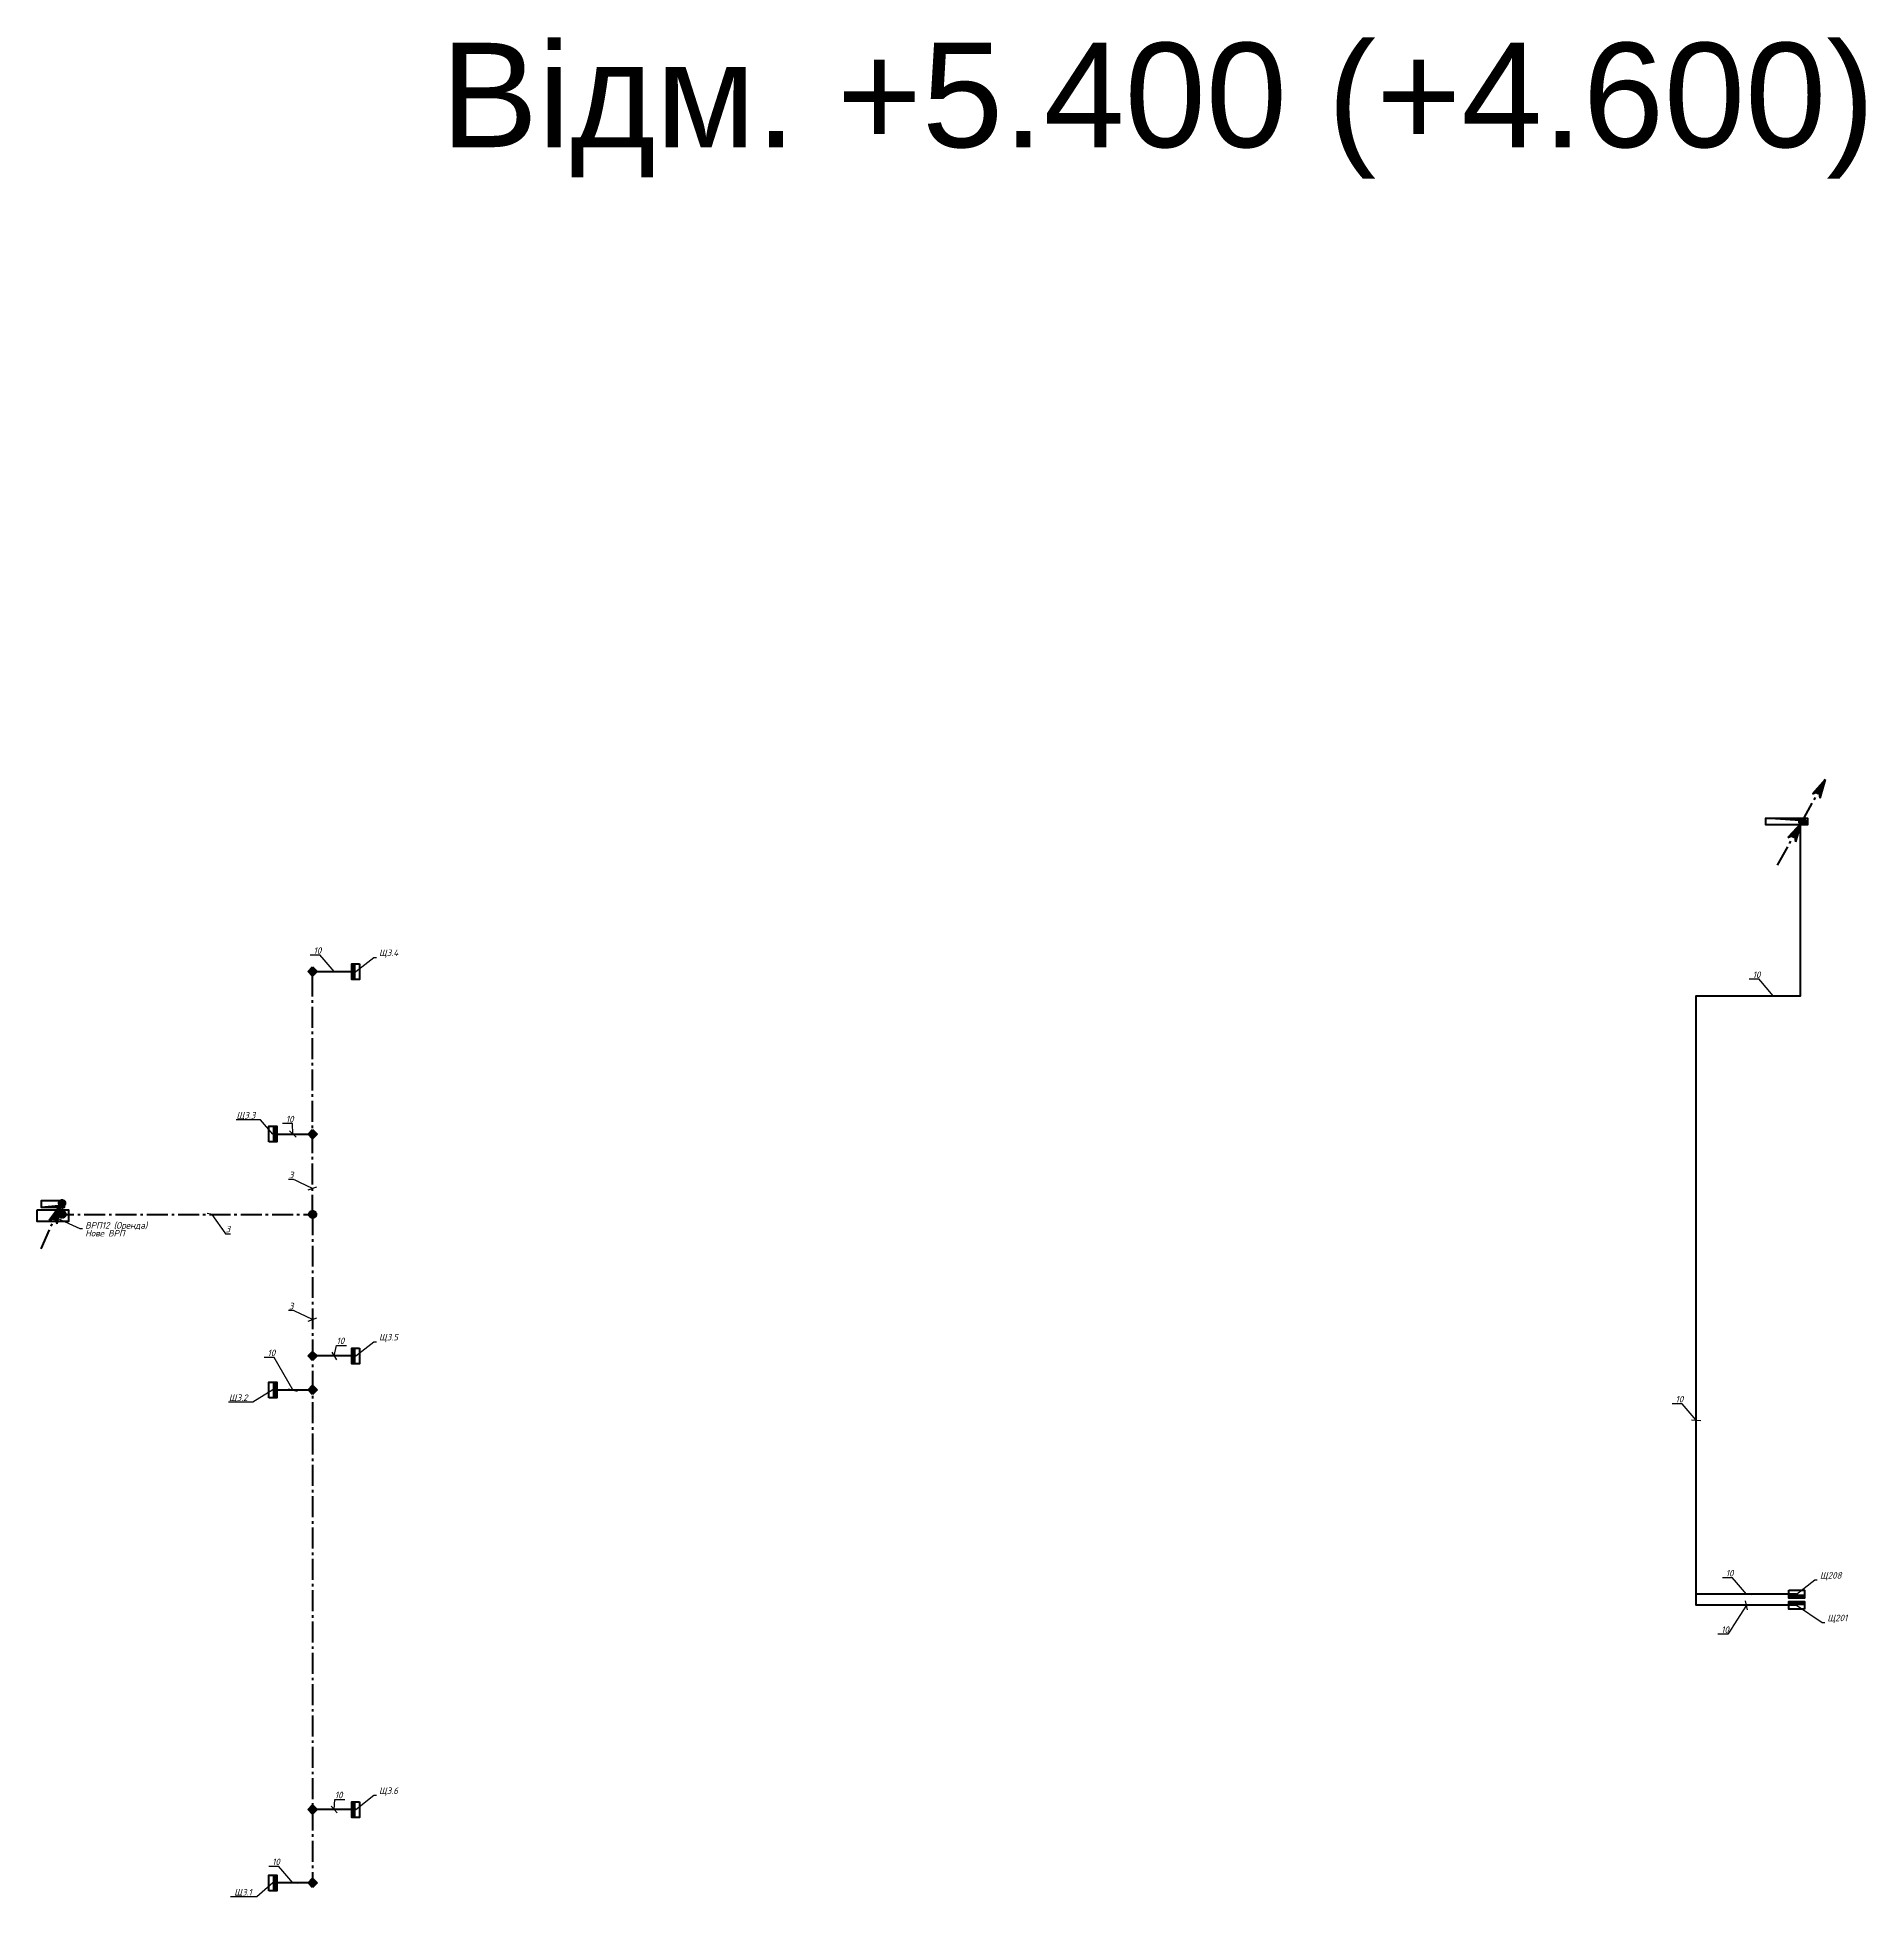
# Model space of a CAD drawing. Header units: millimetres. Extents: x 0 to 878967, y 0 to 534985.
# Drawn here: x 369703 to 439750, y 419671 to 490984 of the extents above; entities that cross this region are included whole.
import ezdxf
from ezdxf import colors
from ezdxf.entities.mleader import LeaderData, LeaderLine
from ezdxf.math import Vec2, Vec3

# ---------------------------------------------------------------- set-up
doc = ezdxf.new("R2010")
doc.units = ezdxf.units.MM
doc.linetypes.add('DASHED', pattern=[9.525, 6.35, -3.175])
doc.linetypes.add('gost6', pattern=[12, 8, -1.5, 1, -1.5])
for name, color, linetype, lineweight in [('E_Позначення', 7, 'Continuous', 15), ('E_Щити', 5, 'Continuous', 50), ('Заземл.провідник', 96, 'Continuous', 50), ('Заземлення', 7, 'gost6', 50), ('Маркування електро ліній', 7, 'Continuous', 18)]:
    doc.layers.add(name, color=color, linetype=linetype, lineweight=lineweight)
doc.layers.add('арх.', color=7, linetype='Continuous')
doc.styles.add('GENERATED_STYLE_1', font='arial.ttf')
doc.styles.add('ISO', font='isocpeui.ttf')
doc.styles.get("Standard").update_dxf_attribs({"font": 'arial.ttf'})

# ---------------------------------------------------------------- blocks, each defined once
blk = doc.blocks.new('*U5')
at = {"lineweight": 40}
h = blk.add_hatch(color=0, dxfattribs=at)
h.dxf.hatch_style = 1
h.paths.add_polyline_path([(300, 150), (-300, 150), (-300, 0), (300, 0)])
at = {"color": 0}
blk.add_lwpolyline([(-300, 300), (300, 300), (300, 0), (-300, 0)], close=True, dxfattribs=at)
blk = doc.blocks.new('*U6')
at = {"color": 0}
blk.add_lwpolyline([(-600, 450), (600, 450), (600, 0), (-600, 0)], close=True, dxfattribs=at)
blk = doc.blocks.new('_None')
blk = doc.blocks.new('*U95')
at = {"lineweight": -2}
h = blk.add_hatch(color=0, dxfattribs=at)
h.paths.add_polyline_path([(8.77, 16.13), (3.9, 10.61), (6.34, 11.65)])
h.paths.add_polyline_path([(8.77, 16.13), (6.34, 11.65), (6.79, 9.05)])
h = blk.add_hatch(color=0, dxfattribs=at)
edge = h.paths.add_edge_path()
edge.add_arc((0.07, 0), 1.28, 0, 360)
h = blk.add_hatch(color=0, dxfattribs=at)
h.paths.add_polyline_path([(-0.47, -0.71), (-5.33, -6.22), (-2.9, -5.18)])
h.paths.add_polyline_path([(-0.47, -0.71), (-2.9, -5.18), (-2.45, -7.79)])
at = {"color": 0, "lineweight": -2}
for p, q in [((0, 0), (8.77, 16.13)), ((8.77, 16.13), (3.9, 10.61)), ((8.77, 16.13), (6.79, 9.05)), ((3.9, 10.61), (6.34, 11.65)), ((6.34, 11.65), (6.79, 9.05)), ((-9.24, -16.84), (-0.47, -0.71)), ((-0.47, -0.71), (-5.33, -6.22)), ((-5.33, -6.22), (-2.9, -5.18)), ((-2.9, -5.18), (-2.45, -7.79)), ((-0.47, -0.71), (-2.45, -7.79))]:
    blk.add_line(p, q, dxfattribs=at)
blk.add_circle((0.11, 0), 1.24, dxfattribs=at)
blk = doc.blocks.new('*U96')
at = {"lineweight": -2}
h = blk.add_hatch(color=0, dxfattribs=at)
edge = h.paths.add_edge_path()
edge.add_arc((0.07, 0), 1.28, 0, 360)
h = blk.add_hatch(color=0, dxfattribs=at)
h.paths.add_polyline_path([(-0.47, -0.71), (-5.33, -6.22), (-2.9, -5.18)])
h.paths.add_polyline_path([(-0.47, -0.71), (-2.9, -5.18), (-2.45, -7.79)])
at = {"color": 0, "lineweight": -2}
for p, q in [((-9.24, -16.84), (-0.47, -0.71)), ((-0.47, -0.71), (-5.33, -6.22)), ((-0.47, -0.71), (-5.33, -6.22)), ((-5.33, -6.22), (-2.9, -5.18)), ((-5.33, -6.22), (-2.9, -5.18)), ((-2.9, -5.18), (-2.45, -7.79)), ((-2.9, -5.18), (-2.45, -7.79)), ((-0.47, -0.71), (-2.45, -7.79)), ((-0.47, -0.71), (-2.45, -7.79))]:
    blk.add_line(p, q, dxfattribs=at)
blk.add_circle((0.11, 0), 1.24, dxfattribs=at)
blk = doc.blocks.new('_Oblique')
at = {"color": 0, "linetype": 'ByBlock', "lineweight": -2}
blk.add_line((-0.5, -0.5), (0.5, 0.5), dxfattribs=at)

msp = doc.modelspace()

# ---------------------------------------------------------------- hatches: boundary and pattern name
h = msp.add_hatch(color=256)
h.dxf.hatch_style = 1
h.paths.add_polyline_path([(380402.6, 445890, 0.4142136), (380252.6, 446040), (380252.6, 445740, 0.4142136)])
h.paths.add_polyline_path([(380252.6, 445890), (380102.6, 445890, 0.4142136), (380252.6, 445740)])
h.paths.add_polyline_path([(380252.6, 446000.1), (380209.5, 446033.6, 0.331131), (380102.6, 445890), (380252.6, 445890)])
h.paths.add_polyline_path([(380252.6, 446040, 0.0730616), (380209.5, 446033.6), (380252.6, 446000.1)])
at = {"layer": 'Заземлення', "ltscale": 100}
h = msp.add_hatch(color=256, dxfattribs=at)
h.dxf.hatch_style = 1
h.paths.add_polyline_path([(380429.4, 455190), (380252.6, 455366.8), (380075.8, 455190), (380252.6, 455013.2)])
h = msp.add_hatch(color=256, dxfattribs=at)
h.dxf.hatch_style = 1
h.paths.add_polyline_path([(380429.4, 448965), (380252.6, 449141.8), (380075.8, 448965), (380252.6, 448788.2)])
h = msp.add_hatch(color=256, dxfattribs=at)
h.dxf.hatch_style = 1
h.paths.add_polyline_path([(380429.4, 440465), (380252.6, 440641.8), (380075.8, 440465), (380252.6, 440288.2)])
h = msp.add_hatch(color=256, dxfattribs=at)
h.dxf.hatch_style = 1
h.paths.add_polyline_path([(380429.4, 439165), (380252.6, 439341.8), (380075.8, 439165), (380252.6, 438988.2)])
h = msp.add_hatch(color=256, dxfattribs=at)
h.dxf.hatch_style = 1
h.paths.add_polyline_path([(380429.4, 423090), (380252.6, 423266.8), (380075.8, 423090), (380252.6, 422913.2)])
h = msp.add_hatch(color=256, dxfattribs=at)
h.dxf.hatch_style = 1
h.paths.add_polyline_path([(380429.4, 420280.6), (380252.6, 420457.3), (380075.8, 420280.6), (380252.6, 420103.8)])

# ---------------------------------------------------------------- linework, layer by layer
at = {"layer": 'E_Щити', "color": 2}
for points in [[(437520.3, 460815), (435920.3, 460815), (435920.3, 461065), (437520.3, 461065), (437520.3, 460815), (437421.5, 460968.7), (435920.3, 461065)], [(369852.6, 446164), (370752.6, 446164), (370752.6, 446414), (369852.6, 446414), (369852.6, 446164), (370659.6, 446242.3), (370752.6, 446414)]]:
    msp.add_lwpolyline(points, dxfattribs=at)
at = {"layer": 'арх.', "linetype": 'gost6', "lineweight": 30}
msp.add_circle((380252.6, 445890), 150, dxfattribs=at)
at = {"layer": 'Заземлення', "ltscale": 100}
for points in [[(380075.8, 455190), (380252.6, 455366.8), (380429.4, 455190), (380252.6, 455013.2)], [(380075.8, 448965), (380252.6, 449141.8), (380429.4, 448965), (380252.6, 448788.2)], [(380075.8, 440465), (380252.6, 440641.8), (380429.4, 440465), (380252.6, 440288.2)], [(380075.8, 439165), (380252.6, 439341.8), (380429.4, 439165), (380252.6, 438988.2)], [(380075.8, 423090), (380252.6, 423266.8), (380429.4, 423090), (380252.6, 422913.2)], [(380075.8, 420280.6), (380252.6, 420457.3), (380429.4, 420280.6), (380252.6, 420103.8)]]:
    msp.add_lwpolyline(points, close=True, dxfattribs=at)
msp.add_lwpolyline([(380252.6, 445840), (380252.6, 455190)], dxfattribs=at)

# ---------------------------------------------------------------- block references
at = {"layer": 'E_Щити'}
for p, rotation in [((381752.6, 455190), 270), ((378877.6, 448965), 89.99999999999999), ((381752.6, 440465), 270), ((378877.6, 439165), 89.99999999999999), ((437102.6, 431065), 180), ((381752.6, 423090), 270), ((378877.6, 420280.6), 89.99999999999999)]:
    msp.add_blockref('*U5', p, dxfattribs=dict(at, rotation=rotation))
msp.add_blockref('*U6', (370302.6, 445615), dxfattribs=at)
at = {"layer": 'Заземлення', "color": 72, "ltscale": 100, "xscale": 100, "yscale": 100, "zscale": 100, "rotation": 359.4821066003499}
msp.add_blockref('*U95', (437309.1, 460940.2), dxfattribs=at)

# ---------------------------------------------------------------- texts
at = {"color": 3, "insert": (412628.1, 488169.4), "char_height": 4000, "attachment_point": 5, "style": 'GENERATED_STYLE_1'}
msp.add_mtext_dynamic_manual_height_columns('Відм. +5.400 (+4.600)', width=118680.113, gutter_width=1, heights=[0], dxfattribs=at)

# ---------------------------------------------------------------- next in the draw order: leaders
at = {"layer": 'E_Позначення', "color": 7, "lineweight": 9}
ml = msp.add_multileader_mtext('Standard', dxfattribs=at)
ml.set_content('Щ3.4', color=7, style='ISO')
ml.set_leader_properties()
ml.set_arrow_properties(name='NONE')
ml.build(insert=Vec2(0, 0))
ml.multileader.update_dxf_attribs({"has_text_frame": 1, "text_left_attachment_type": 7, "text_right_attachment_type": 8, "dogleg_length": 100, "arrow_head_size": 200})
ctx = ml.context
ctx.base_point, ctx.char_height, ctx.arrow_head_size, ctx.landing_gap_size, ctx.plane_origin = Vec3(382694.1, 455735.2), 250, 200, 100, Vec3(327462.5, 454786.7)
ctx.left_attachment, ctx.right_attachment = 7, 8
notes = []
notes.append((ctx, [(1, (1, 1, 0), (382594.1, 455735.2), (1, 0), 100, [(0, [(381902.6, 455190)], 0, [])])]))
ctx.mtext.insert, ctx.mtext.line_spacing_factor, ctx.mtext.flow_direction = Vec3(382794.1, 456035.2), 0.72, 5
ctx.mtext.has_bg_fill, ctx.mtext.bg_color, ctx.mtext.bg_scale_factor, ctx.mtext.bg_transparency, ctx.mtext.use_window_bg_color = 1, -1027028792, 1.5, 0, 1
ml = msp.add_multileader_mtext('Standard', dxfattribs=at)
ml.set_content('Щ3.3', color=7, style='ISO')
ml.set_leader_properties()
ml.set_arrow_properties(name='NONE')
ml.build(insert=Vec2(0, 0))
ml.multileader.update_dxf_attribs({"has_text_frame": 1, "text_left_attachment_type": 7, "text_right_attachment_type": 8, "dogleg_length": 100, "arrow_head_size": 200})
ctx = ml.context
ctx.base_point, ctx.char_height, ctx.arrow_head_size, ctx.landing_gap_size, ctx.plane_origin = Vec3(377226.5, 449510.2), 250, 200, 100, Vec3(324287.5, 448561.7)
ctx.left_attachment, ctx.right_attachment, ctx.text_align_type = 7, 8, 2
notes.append((ctx, [(0, (1, 1, 0), (378259.1, 449510.2), (-1, 0), 100, [(0, [(378727.6, 448965)], 0, [])])]))
ctx.mtext.insert, ctx.mtext.width, ctx.mtext.alignment, ctx.mtext.line_spacing_factor, ctx.mtext.flow_direction = Vec3(378059.1, 449810.2), 732.765, 3, 0.72, 5
ctx.mtext.has_bg_fill, ctx.mtext.bg_color, ctx.mtext.bg_scale_factor, ctx.mtext.bg_transparency, ctx.mtext.use_window_bg_color = 1, -1027028792, 1.5, 0, 1
ml = msp.add_multileader_mtext('Standard', dxfattribs=at)
ml.set_content('ВРП12 (Оренда)\\PНове ВРП', color=7, style='ISO')
ml.set_leader_properties()
ml.set_arrow_properties(name='NONE')
ml.build(insert=Vec2(0, 0))
ml.multileader.update_dxf_attribs({"has_text_frame": 1, "text_left_attachment_type": 7, "text_right_attachment_type": 8, "dogleg_length": 100, "arrow_head_size": 200})
ctx = ml.context
ctx.base_point, ctx.char_height, ctx.arrow_head_size, ctx.landing_gap_size, ctx.plane_origin = Vec3(371439.7, 445342.8), 250, 200, 100, Vec3(326495, 441672.1)
ctx.left_attachment, ctx.right_attachment = 7, 8
notes.append((ctx, [(1, (1, 1, 0), (371339.7, 445342.8), (1, 0), 100, [(0, [(370329.3, 445803.4)], 0, [])])]))
ctx.mtext.insert, ctx.mtext.width, ctx.mtext.line_spacing_factor, ctx.mtext.flow_direction = Vec3(371539.7, 445593), 3461.129, 0.72, 5
ctx.mtext.has_bg_fill, ctx.mtext.bg_color, ctx.mtext.bg_scale_factor, ctx.mtext.bg_transparency, ctx.mtext.use_window_bg_color = 1, -1027028792, 1.5, 0, 1
ml = msp.add_multileader_mtext('Standard', dxfattribs=at)
ml.set_content('Щ3.5', color=7, style='ISO')
ml.set_leader_properties()
ml.set_arrow_properties(name='NONE')
ml.build(insert=Vec2(0, 0))
ml.multileader.update_dxf_attribs({"has_text_frame": 1, "text_left_attachment_type": 7, "text_right_attachment_type": 8, "dogleg_length": 100, "arrow_head_size": 200})
ctx = ml.context
ctx.base_point, ctx.char_height, ctx.arrow_head_size, ctx.landing_gap_size, ctx.plane_origin = Vec3(382694.1, 441010.2), 250, 200, 100, Vec3(327462.5, 440061.7)
ctx.left_attachment, ctx.right_attachment = 7, 8
notes.append((ctx, [(1, (1, 1, 0), (382594.1, 441010.2), (1, 0), 100, [(0, [(381902.6, 440465)], 0, [])])]))
ctx.mtext.insert, ctx.mtext.line_spacing_factor, ctx.mtext.flow_direction = Vec3(382794.1, 441310.2), 0.72, 5
ctx.mtext.has_bg_fill, ctx.mtext.bg_color, ctx.mtext.bg_scale_factor, ctx.mtext.bg_transparency, ctx.mtext.use_window_bg_color = 1, -1027028792, 1.5, 0, 1
ml = msp.add_multileader_mtext('Standard', dxfattribs=at)
ml.set_content('Щ3.2', color=7, style='ISO')
ml.set_leader_properties()
ml.set_arrow_properties(name='NONE')
ml.build(insert=Vec2(0, 0))
ml.multileader.update_dxf_attribs({"has_text_frame": 1, "text_left_attachment_type": 7, "text_right_attachment_type": 8, "dogleg_length": 100, "arrow_head_size": 200})
ctx = ml.context
ctx.base_point, ctx.char_height, ctx.arrow_head_size, ctx.landing_gap_size, ctx.plane_origin = Vec3(376929.4, 438691.9), 250, 200, 100, Vec3(324287.5, 438761.7)
ctx.left_attachment, ctx.right_attachment, ctx.text_align_type = 7, 8, 2
notes.append((ctx, [(0, (1, 1, 0), (377962.2, 438691.9), (-1, 0), 100, [(0, [(378727.6, 439165)], 0, [])])]))
ctx.mtext.insert, ctx.mtext.width, ctx.mtext.alignment, ctx.mtext.line_spacing_factor, ctx.mtext.flow_direction = Vec3(377762.2, 438991.9), 723.057, 3, 0.72, 5
ctx.mtext.has_bg_fill, ctx.mtext.bg_color, ctx.mtext.bg_scale_factor, ctx.mtext.bg_transparency, ctx.mtext.use_window_bg_color = 1, -1027028792, 1.5, 0, 1
ml = msp.add_multileader_mtext('Standard', dxfattribs=at)
ml.set_content('Щ201', color=7, style='ISO')
ml.set_leader_properties()
ml.set_arrow_properties(name='NONE')
ml.build(insert=Vec2(0, 0))
ml.multileader.update_dxf_attribs({"has_text_frame": 1, "text_left_attachment_type": 7, "text_right_attachment_type": 8, "dogleg_length": 100, "arrow_head_size": 200})
ctx = ml.context
ctx.base_point, ctx.char_height, ctx.arrow_head_size, ctx.landing_gap_size, ctx.plane_origin = Vec3(438178.1, 430253.7), 250, 200, 100, Vec3(382662.5, 430511.7)
ctx.left_attachment, ctx.right_attachment = 7, 8
notes.append((ctx, [(1, (1, 1, 0), (438078.1, 430253.7), (1, 0), 100, [(0, [(437102.6, 430915)], 0, [])])]))
ctx.mtext.insert, ctx.mtext.line_spacing_factor, ctx.mtext.flow_direction = Vec3(438278.1, 430553.7), 0.72, 5
ctx.mtext.has_bg_fill, ctx.mtext.bg_color, ctx.mtext.bg_scale_factor, ctx.mtext.bg_transparency, ctx.mtext.use_window_bg_color = 1, -1027028792, 1.5, 0, 1
ml = msp.add_multileader_mtext('Standard', dxfattribs=at)
ml.set_content('Щ3.6', color=7, style='ISO')
ml.set_leader_properties()
ml.set_arrow_properties(name='NONE')
ml.build(insert=Vec2(0, 0))
ml.multileader.update_dxf_attribs({"has_text_frame": 1, "text_left_attachment_type": 7, "text_right_attachment_type": 8, "dogleg_length": 100, "arrow_head_size": 200})
ctx = ml.context
ctx.base_point, ctx.char_height, ctx.arrow_head_size, ctx.landing_gap_size, ctx.plane_origin = Vec3(382694.1, 423635.2), 250, 200, 100, Vec3(327462.5, 422686.7)
ctx.left_attachment, ctx.right_attachment = 7, 8
notes.append((ctx, [(1, (1, 1, 0), (382594.1, 423635.2), (1, 0), 100, [(0, [(381902.6, 423090)], 0, [])])]))
ctx.mtext.insert, ctx.mtext.line_spacing_factor, ctx.mtext.flow_direction = Vec3(382794.1, 423935.2), 0.72, 5
ctx.mtext.has_bg_fill, ctx.mtext.bg_color, ctx.mtext.bg_scale_factor, ctx.mtext.bg_transparency, ctx.mtext.use_window_bg_color = 1, -1027028792, 1.5, 0, 1
ml = msp.add_multileader_mtext('Standard', dxfattribs=at)
ml.set_content('Щ3.1', color=7, style='ISO')
ml.set_leader_properties()
ml.set_arrow_properties(name='NONE')
ml.build(insert=Vec2(0, 0))
ml.multileader.update_dxf_attribs({"has_text_frame": 1, "text_left_attachment_type": 7, "text_right_attachment_type": 8, "dogleg_length": 100, "arrow_head_size": 200})
ctx = ml.context
ctx.base_point, ctx.char_height, ctx.arrow_head_size, ctx.landing_gap_size, ctx.plane_origin = Vec3(377129.2, 419746.4), 250, 200, 100, Vec3(324287.5, 419877.3)
ctx.left_attachment, ctx.right_attachment, ctx.text_align_type = 7, 8, 2
notes.append((ctx, [(0, (1, 1, 0), (378121.4, 419746.4), (-1, 0), 100, [(0, [(378727.6, 420280.6)], 0, [])])]))
ctx.mtext.insert, ctx.mtext.alignment, ctx.mtext.line_spacing_factor, ctx.mtext.flow_direction = Vec3(377921.4, 420046.4), 3, 0.72, 5
ctx.mtext.has_bg_fill, ctx.mtext.bg_color, ctx.mtext.bg_scale_factor, ctx.mtext.bg_transparency, ctx.mtext.use_window_bg_color = 1, -1027028792, 1.5, 0, 1
at = {"layer": 'Маркування електро ліній'}
ml = msp.add_multileader_mtext('Standard', dxfattribs=at)
ml.set_content('{\\fISOCPEUR|b0|i1|c204|p34;3}', color=256)
ml.set_leader_properties()
ml.set_arrow_properties(name='OBLIQUE')
ml.build(insert=Vec2(0, 0))
ml.multileader.update_dxf_attribs({"text_left_attachment_type": 6, "text_right_attachment_type": 6, "dogleg_length": 0.36, "arrow_head_size": 250})
ctx = ml.context
ctx.base_point, ctx.char_height, ctx.arrow_head_size, ctx.plane_origin = Vec3(379341.2, 447226.4), 250, 250, Vec3(411857.4, 434269.9)
ctx.left_attachment, ctx.right_attachment = 6, 6
notes.append((ctx, [(1, (1, 1, 0), (379522.8, 447226.4), (-1, 0), 0.36, [(0, [(380252.6, 446884.7)], 0, [])])]))
ctx.mtext.insert, ctx.mtext.width, ctx.mtext.line_spacing_factor, ctx.mtext.flow_direction = Vec3(379343.2, 447526.4), 251.705, 0.96, 5
ctx.mtext.has_bg_fill, ctx.mtext.bg_color, ctx.mtext.bg_scale_factor, ctx.mtext.bg_transparency, ctx.mtext.use_window_bg_color = 1, -1023410167, 1.5, 0, 1
for ctx, leaders in notes:
    for number, flags, end, landing, length, lines in leaders:
        leader = LeaderData()
        leader.index, (leader.has_last_leader_line, leader.has_dogleg_vector, leader.attachment_direction) = number, flags
        leader.last_leader_point, leader.dogleg_vector, leader.dogleg_length = Vec3(end), Vec3(landing), length
        for number, points, colour, breaks in lines:
            line = LeaderLine()
            line.index, line.vertices, line.color, line.breaks = number, Vec3.list(points), colors.encode_raw_color(colour), breaks
            leader.lines.append(line)
        ctx.leaders.append(leader)

# ---------------------------------------------------------------- next in the draw order: hatches: boundary and pattern name
h = msp.add_hatch(color=256)
h.dxf.hatch_style = 1
h.paths.add_polyline_path([(370802.6, 445890, 0.4142136), (370652.6, 446040), (370652.6, 445740, 0.4142136)])
h.paths.add_polyline_path([(370652.6, 445890), (370502.6, 445890, 0.4142136), (370652.6, 445740)])
h.paths.add_polyline_path([(370652.6, 446000.1), (370609.5, 446033.6, 0.331131), (370502.6, 445890), (370652.6, 445890)])
h.paths.add_polyline_path([(370652.6, 446040, 0.0730616), (370609.5, 446033.6), (370652.6, 446000.1)])

# ---------------------------------------------------------------- next in the draw order: linework, layer by layer
at = {"layer": 'арх.', "linetype": 'gost6', "lineweight": 30}
msp.add_circle((370652.6, 445890), 150, dxfattribs=at)
at = {"layer": 'Заземл.провідник', "color": 50, "ltscale": 100}
for points in [[(380252.6, 455190), (381902.6, 455190)], [(378727.6, 448965), (380252.6, 448965)], [(381902.6, 440465), (380252.6, 440465)], [(378727.6, 439165), (380252.6, 439165)], [(381902.6, 423090), (380252.6, 423090)], [(380252.6, 420280.6), (378727.6, 420280.6)]]:
    msp.add_lwpolyline(points, dxfattribs=at)
at = {"layer": 'Заземл.провідник', "linetype": 'DASHED', "ltscale": 30}
for points in [[(380252.6, 455190), (381902.6, 455190)], [(378727.6, 448965), (380252.6, 448965)], [(381902.6, 440465), (380252.6, 440465)], [(378727.6, 439165), (380252.6, 439165)], [(381902.6, 423090), (380252.6, 423090)], [(380252.6, 420280.6), (378727.6, 420280.6)]]:
    msp.add_lwpolyline(points, dxfattribs=at)
at = {"layer": 'Заземлення', "ltscale": 100}
for points in [[(370302.6, 445890), (380252.6, 445890), (380252.6, 420280.6)], [(370652.6, 446319.7), (370652.6, 445890)]]:
    msp.add_lwpolyline(points, dxfattribs=at)

# ---------------------------------------------------------------- next in the draw order: block references
at = {"layer": 'E_Щити'}
msp.add_blockref('*U5', (437102.6, 431190), dxfattribs=at)
at = {"layer": 'Заземлення', "ltscale": 100, "xscale": 100, "yscale": 100, "zscale": 100, "rotation": 4.482106600348586}
msp.add_blockref('*U96', (370641.4, 446319), dxfattribs=at)

# ---------------------------------------------------------------- next in the draw order: leaders
at = {"layer": 'E_Позначення', "color": 7, "lineweight": 9}
ml = msp.add_multileader_mtext('Standard', dxfattribs=at)
ml.set_content('Щ208', color=7, style='ISO')
ml.set_leader_properties()
ml.set_arrow_properties(name='NONE')
ml.build(insert=Vec2(0, 0))
ml.multileader.update_dxf_attribs({"has_text_frame": 1, "text_left_attachment_type": 7, "text_right_attachment_type": 8, "dogleg_length": 100, "arrow_head_size": 200})
ctx = ml.context
ctx.base_point, ctx.char_height, ctx.arrow_head_size, ctx.landing_gap_size, ctx.plane_origin = Vec3(437894.1, 431885.2), 250, 200, 100, Vec3(382662.5, 430936.7)
ctx.left_attachment, ctx.right_attachment = 7, 8
notes = []
notes.append((ctx, [(1, (1, 1, 0), (437794.1, 431885.2), (1, 0), 100, [(0, [(437102.6, 431340)], 0, [])])]))
ctx.mtext.insert, ctx.mtext.line_spacing_factor, ctx.mtext.flow_direction = Vec3(437994.1, 432185.2), 0.72, 5
ctx.mtext.has_bg_fill, ctx.mtext.bg_color, ctx.mtext.bg_scale_factor, ctx.mtext.bg_transparency, ctx.mtext.use_window_bg_color = 1, -1027028792, 1.5, 0, 1
at = {"layer": 'Маркування електро ліній'}
ml = msp.add_multileader_mtext('Standard', dxfattribs=at)
ml.set_content('{\\fISOCPEUR|b0|i1|c0|p34;10}', color=256)
ml.set_leader_properties()
ml.set_arrow_properties(name='OBLIQUE')
ml.build(insert=Vec2(0, 0))
ml.multileader.update_dxf_attribs({"text_left_attachment_type": 6, "text_right_attachment_type": 6, "dogleg_length": 0.36, "arrow_head_size": 250})
ctx = ml.context
ctx.base_point, ctx.char_height, ctx.arrow_head_size, ctx.plane_origin = Vec3(380285.4, 455819.6), 250, 250, Vec3(412682.4, 442575.1)
ctx.left_attachment, ctx.right_attachment = 6, 6
notes.append((ctx, [(1, (1, 1, 0), (380541.4, 455819.6), (-1, 0), 0.36, [(0, [(381077.6, 455190)], 0, [])])]))
ctx.mtext.insert, ctx.mtext.line_spacing_factor, ctx.mtext.flow_direction = Vec3(380287.4, 456119.6), 0.96, 5
ctx.mtext.has_bg_fill, ctx.mtext.bg_color, ctx.mtext.bg_scale_factor, ctx.mtext.bg_transparency, ctx.mtext.use_window_bg_color = 1, -1023410167, 1.5, 0, 1
ml = msp.add_multileader_mtext('Standard', dxfattribs=at)
ml.set_content('{\\fISOCPEUR|b0|i1|c0|p34;10}', color=256)
ml.set_leader_properties()
ml.set_arrow_properties(name='OBLIQUE')
ml.build(insert=Vec2(0, 0))
ml.multileader.update_dxf_attribs({"text_left_attachment_type": 6, "text_right_attachment_type": 6, "dogleg_length": 0.36, "arrow_head_size": 250})
ctx = ml.context
ctx.base_point, ctx.char_height, ctx.arrow_head_size, ctx.plane_origin = Vec3(379225.9, 449366.1), 250, 250, Vec3(411094.9, 436350.1)
ctx.left_attachment, ctx.right_attachment = 6, 6
notes.append((ctx, [(1, (1, 1, 0), (379482, 449366.1), (-1, 0), 0.36, [(0, [(379490.1, 448965)], 0, [])])]))
ctx.mtext.insert, ctx.mtext.line_spacing_factor, ctx.mtext.flow_direction = Vec3(379227.9, 449666.1), 0.96, 5
ctx.mtext.has_bg_fill, ctx.mtext.bg_color, ctx.mtext.bg_scale_factor, ctx.mtext.bg_transparency, ctx.mtext.use_window_bg_color = 1, -1023410167, 1.5, 0, 1
ml = msp.add_multileader_mtext('Standard', dxfattribs=at)
ml.set_content('{\\fISOCPEUR|b0|i1|c204|p34;3}', color=256)
ml.set_leader_properties()
ml.set_arrow_properties(name='OBLIQUE')
ml.build(insert=Vec2(0, 0))
ml.multileader.update_dxf_attribs({"text_left_attachment_type": 6, "text_right_attachment_type": 6, "dogleg_length": 0.36, "arrow_head_size": 250})
ctx = ml.context
ctx.base_point, ctx.char_height, ctx.arrow_head_size, ctx.plane_origin = Vec3(376915.2, 445149.1), 250, 250, Vec3(407993, 433275.1)
ctx.left_attachment, ctx.right_attachment = 6, 6
notes.append((ctx, [(0, (1, 1, 0), (376914.8, 445149.1), (1, 0), 0.36, [(0, [(376388.2, 445890)], 0, [])])]))
ctx.mtext.insert, ctx.mtext.width, ctx.mtext.line_spacing_factor, ctx.mtext.flow_direction = Vec3(376917.2, 445449.1), 240.005, 0.96, 5
ctx.mtext.has_bg_fill, ctx.mtext.bg_color, ctx.mtext.bg_scale_factor, ctx.mtext.bg_transparency, ctx.mtext.use_window_bg_color = 1, -1023410167, 1.5, 0, 1
ml = msp.add_multileader_mtext('Standard', dxfattribs=at)
ml.set_content('{\\fISOCPEUR|b0|i1|c204|p34;3}', color=256)
ml.set_leader_properties()
ml.set_arrow_properties(name='OBLIQUE')
ml.build(insert=Vec2(0, 0))
ml.multileader.update_dxf_attribs({"text_left_attachment_type": 6, "text_right_attachment_type": 6, "dogleg_length": 0.36, "arrow_head_size": 250})
ctx = ml.context
ctx.base_point, ctx.char_height, ctx.arrow_head_size, ctx.plane_origin = Vec3(379341.2, 442201.7), 250, 250, Vec3(411857.4, 429245.2)
ctx.left_attachment, ctx.right_attachment = 6, 6
notes.append((ctx, [(1, (1, 1, 0), (379522.8, 442201.7), (-1, 0), 0.36, [(0, [(380252.6, 441860)], 0, [])])]))
ctx.mtext.insert, ctx.mtext.width, ctx.mtext.line_spacing_factor, ctx.mtext.flow_direction = Vec3(379343.2, 442501.7), 251.705, 0.96, 5
ctx.mtext.has_bg_fill, ctx.mtext.bg_color, ctx.mtext.bg_scale_factor, ctx.mtext.bg_transparency, ctx.mtext.use_window_bg_color = 1, -1023410167, 1.5, 0, 1
ml = msp.add_multileader_mtext('Standard', dxfattribs=at)
ml.set_content('{\\fISOCPEUR|b0|i1|c0|p34;10}', color=256)
ml.set_leader_properties()
ml.set_arrow_properties(name='OBLIQUE')
ml.build(insert=Vec2(0, 0))
ml.multileader.update_dxf_attribs({"text_left_attachment_type": 6, "text_right_attachment_type": 6, "dogleg_length": 0.36, "arrow_head_size": 250})
ctx = ml.context
ctx.base_point, ctx.char_height, ctx.arrow_head_size, ctx.plane_origin = Vec3(378522.7, 440406.9), 250, 250, Vec3(411094.9, 426550.1)
ctx.left_attachment, ctx.right_attachment = 6, 6
notes.append((ctx, [(1, (1, 1, 0), (378778.7, 440406.9), (-1, 0), 0.36, [(0, [(379490.1, 439165)], 0, [])])]))
ctx.mtext.insert, ctx.mtext.line_spacing_factor, ctx.mtext.flow_direction = Vec3(378524.7, 440706.9), 0.96, 5
ctx.mtext.has_bg_fill, ctx.mtext.bg_color, ctx.mtext.bg_scale_factor, ctx.mtext.bg_transparency, ctx.mtext.use_window_bg_color = 1, -1023410167, 1.5, 0, 1
ml = msp.add_multileader_mtext('Standard', dxfattribs=at)
ml.set_content('{\\fISOCPEUR|b0|i1|c0|p34;10}', color=256)
ml.set_leader_properties()
ml.set_arrow_properties(name='OBLIQUE')
ml.build(insert=Vec2(0, 0))
ml.multileader.update_dxf_attribs({"text_left_attachment_type": 6, "text_right_attachment_type": 6, "dogleg_length": 0.36, "arrow_head_size": 250})
ctx = ml.context
ctx.base_point, ctx.char_height, ctx.arrow_head_size, ctx.plane_origin = Vec3(381165.7, 440869.7), 250, 250, Vec3(412682.4, 427850.1)
ctx.left_attachment, ctx.right_attachment = 6, 6
notes.append((ctx, [(0, (1, 1, 0), (381165.4, 440869.7), (1, 0), 0.36, [(0, [(381077.6, 440465)], 0, [])])]))
ctx.mtext.insert, ctx.mtext.line_spacing_factor, ctx.mtext.flow_direction = Vec3(381167.7, 441169.7), 0.96, 5
ctx.mtext.has_bg_fill, ctx.mtext.bg_color, ctx.mtext.bg_scale_factor, ctx.mtext.bg_transparency, ctx.mtext.use_window_bg_color = 1, -1023410167, 1.5, 0, 1
ml = msp.add_multileader_mtext('Standard', dxfattribs=at)
ml.set_content('{\\fISOCPEUR|b0|i1|c0|p34;10}', color=256)
ml.set_leader_properties()
ml.set_arrow_properties(name='OBLIQUE')
ml.build(insert=Vec2(0, 0))
ml.multileader.update_dxf_attribs({"text_left_attachment_type": 6, "text_right_attachment_type": 6, "dogleg_length": 0.36, "arrow_head_size": 250})
ctx = ml.context
ctx.base_point, ctx.char_height, ctx.arrow_head_size, ctx.plane_origin = Vec3(381102.3, 423473), 250, 250, Vec3(412682.4, 410475.1)
ctx.left_attachment, ctx.right_attachment = 6, 6
notes.append((ctx, [(0, (1, 1, 0), (381102, 423473), (1, 0), 0.36, [(0, [(381077.6, 423090)], 0, [])])]))
ctx.mtext.insert, ctx.mtext.line_spacing_factor, ctx.mtext.flow_direction = Vec3(381104.3, 423773), 0.96, 5
ctx.mtext.has_bg_fill, ctx.mtext.bg_color, ctx.mtext.bg_scale_factor, ctx.mtext.bg_transparency, ctx.mtext.use_window_bg_color = 1, -1023410167, 1.5, 0, 1
ml = msp.add_multileader_mtext('Standard', dxfattribs=at)
ml.set_content('{\\fISOCPEUR|b0|i1|c0|p34;10}', color=256)
ml.set_leader_properties()
ml.set_arrow_properties(name='OBLIQUE')
ml.build(insert=Vec2(0, 0))
ml.multileader.update_dxf_attribs({"text_left_attachment_type": 6, "text_right_attachment_type": 6, "dogleg_length": 0.36, "arrow_head_size": 250})
ctx = ml.context
ctx.base_point, ctx.char_height, ctx.arrow_head_size, ctx.plane_origin = Vec3(378697.9, 420910.2), 250, 250, Vec3(411094.9, 407665.7)
ctx.left_attachment, ctx.right_attachment = 6, 6
notes.append((ctx, [(1, (1, 1, 0), (378953.9, 420910.2), (-1, 0), 0.36, [(0, [(379490.1, 420280.6)], 0, [])])]))
ctx.mtext.insert, ctx.mtext.line_spacing_factor, ctx.mtext.flow_direction = Vec3(378699.9, 421210.2), 0.96, 5
ctx.mtext.has_bg_fill, ctx.mtext.bg_color, ctx.mtext.bg_scale_factor, ctx.mtext.bg_transparency, ctx.mtext.use_window_bg_color = 1, -1023410167, 1.5, 0, 1
for ctx, leaders in notes:
    for number, flags, end, landing, length, lines in leaders:
        leader = LeaderData()
        leader.index, (leader.has_last_leader_line, leader.has_dogleg_vector, leader.attachment_direction) = number, flags
        leader.last_leader_point, leader.dogleg_vector, leader.dogleg_length = Vec3(end), Vec3(landing), length
        for number, points, colour, breaks in lines:
            line = LeaderLine()
            line.index, line.vertices, line.color, line.breaks = number, Vec3.list(points), colors.encode_raw_color(colour), breaks
            leader.lines.append(line)
        ctx.leaders.append(leader)

# ---------------------------------------------------------------- next in the draw order: linework, layer by layer
at = {"layer": 'Заземл.провідник', "color": 50, "ltscale": 100}
for points in [[(437102.6, 430915), (433252.6, 430915), (433252.6, 454265), (437252.6, 454265), (437252.6, 460915)], [(437102.6, 431340), (433252.6, 431340)]]:
    msp.add_lwpolyline(points, dxfattribs=at)
at = {"layer": 'Заземл.провідник', "linetype": 'DASHED', "ltscale": 30}
for points in [[(437102.6, 430915), (433252.6, 430915), (433252.6, 454265), (437252.6, 454265), (437252.6, 460915)], [(437102.6, 431340), (433252.6, 431340)]]:
    msp.add_lwpolyline(points, dxfattribs=at)

# ---------------------------------------------------------------- next in the draw order: leaders
at = {"layer": 'Маркування електро ліній'}
ml = msp.add_multileader_mtext('Standard', dxfattribs=at)
ml.set_content('{\\fISOCPEUR|b0|i1|c0|p34;10}', color=256)
ml.set_leader_properties()
ml.set_arrow_properties(name='OBLIQUE')
ml.build(insert=Vec2(0, 0))
ml.multileader.update_dxf_attribs({"text_left_attachment_type": 6, "text_right_attachment_type": 6, "dogleg_length": 0.36, "arrow_head_size": 250})
ctx = ml.context
ctx.base_point, ctx.char_height, ctx.arrow_head_size, ctx.plane_origin = Vec3(435416.1, 454894.6), 250, 250, Vec3(467813.1, 441650.1)
ctx.left_attachment, ctx.right_attachment = 6, 6
notes = []
notes.append((ctx, [(1, (1, 1, 0), (435672.2, 454894.6), (-1, 0), 0.36, [(0, [(436208.4, 454265)], 0, [])])]))
ctx.mtext.insert, ctx.mtext.line_spacing_factor, ctx.mtext.flow_direction = Vec3(435418.1, 455194.6), 0.96, 5
ctx.mtext.has_bg_fill, ctx.mtext.bg_color, ctx.mtext.bg_scale_factor, ctx.mtext.bg_transparency, ctx.mtext.use_window_bg_color = 1, -1023410167, 1.5, 0, 1
ml = msp.add_multileader_mtext('Standard', dxfattribs=at)
ml.set_content('{\\fISOCPEUR|b0|i1|c0|p34;10}', color=256)
ml.set_leader_properties()
ml.set_arrow_properties(name='OBLIQUE')
ml.build(insert=Vec2(0, 0))
ml.multileader.update_dxf_attribs({"text_left_attachment_type": 6, "text_right_attachment_type": 6, "dogleg_length": 0.36, "arrow_head_size": 250})
ctx = ml.context
ctx.base_point, ctx.char_height, ctx.arrow_head_size, ctx.plane_origin = Vec3(432460.4, 438636.4), 250, 250, Vec3(464857.4, 425391.9)
ctx.left_attachment, ctx.right_attachment = 6, 6
notes.append((ctx, [(1, (1, 1, 0), (432716.4, 438636.4), (-1, 0), 0.36, [(0, [(433252.6, 438006.8)], 0, [])])]))
ctx.mtext.insert, ctx.mtext.line_spacing_factor, ctx.mtext.flow_direction = Vec3(432462.4, 438936.4), 0.96, 5
ctx.mtext.has_bg_fill, ctx.mtext.bg_color, ctx.mtext.bg_scale_factor, ctx.mtext.bg_transparency, ctx.mtext.use_window_bg_color = 1, -1023410167, 1.5, 0, 1
ml = msp.add_multileader_mtext('Standard', dxfattribs=at)
ml.set_content('{\\fISOCPEUR|b0|i1|c0|p34;10}', color=256)
ml.set_leader_properties()
ml.set_arrow_properties(name='OBLIQUE')
ml.build(insert=Vec2(0, 0))
ml.multileader.update_dxf_attribs({"text_left_attachment_type": 6, "text_right_attachment_type": 6, "dogleg_length": 0.36, "arrow_head_size": 250})
ctx = ml.context
ctx.base_point, ctx.char_height, ctx.arrow_head_size, ctx.plane_origin = Vec3(434385.4, 431969.6), 250, 250, Vec3(466782.4, 418725.1)
ctx.left_attachment, ctx.right_attachment = 6, 6
notes.append((ctx, [(1, (1, 1, 0), (434641.4, 431969.6), (-1, 0), 0.36, [(0, [(435177.6, 431340)], 0, [])])]))
ctx.mtext.insert, ctx.mtext.line_spacing_factor, ctx.mtext.flow_direction = Vec3(434387.4, 432269.6), 0.96, 5
ctx.mtext.has_bg_fill, ctx.mtext.bg_color, ctx.mtext.bg_scale_factor, ctx.mtext.bg_transparency, ctx.mtext.use_window_bg_color = 1, -1023410167, 1.5, 0, 1
for ctx, leaders in notes:
    for number, flags, end, landing, length, lines in leaders:
        leader = LeaderData()
        leader.index, (leader.has_last_leader_line, leader.has_dogleg_vector, leader.attachment_direction) = number, flags
        leader.last_leader_point, leader.dogleg_vector, leader.dogleg_length = Vec3(end), Vec3(landing), length
        for number, points, colour, breaks in lines:
            line = LeaderLine()
            line.index, line.vertices, line.color, line.breaks = number, Vec3.list(points), colors.encode_raw_color(colour), breaks
            leader.lines.append(line)
        ctx.leaders.append(leader)

# ---------------------------------------------------------------- next in the draw order: leaders
ml = msp.add_multileader_mtext('Standard', dxfattribs=at)
ml.set_content('{\\fISOCPEUR|b0|i1|c0|p34;10}', color=256)
ml.set_leader_properties()
ml.set_arrow_properties(name='OBLIQUE')
ml.build(insert=Vec2(0, 0))
ml.multileader.update_dxf_attribs({"text_left_attachment_type": 6, "text_right_attachment_type": 6, "dogleg_length": 0.36, "arrow_head_size": 250})
ctx = ml.context
ctx.base_point, ctx.char_height, ctx.arrow_head_size, ctx.plane_origin = Vec3(434209.8, 429805.8), 250, 250, Vec3(466782.4, 418300.1)
ctx.left_attachment, ctx.right_attachment = 6, 6
notes = []
notes.append((ctx, [(1, (1, 1, 0), (434465.9, 429805.8), (-1, 0), 0.36, [(0, [(435177.6, 430915)], 0, [])])]))
ctx.mtext.insert, ctx.mtext.line_spacing_factor, ctx.mtext.flow_direction = Vec3(434211.8, 430105.8), 0.96, 5
ctx.mtext.has_bg_fill, ctx.mtext.bg_color, ctx.mtext.bg_scale_factor, ctx.mtext.bg_transparency, ctx.mtext.use_window_bg_color = 1, -1023410167, 1.5, 0, 1
for ctx, leaders in notes:
    for number, flags, end, landing, length, lines in leaders:
        leader = LeaderData()
        leader.index, (leader.has_last_leader_line, leader.has_dogleg_vector, leader.attachment_direction) = number, flags
        leader.last_leader_point, leader.dogleg_vector, leader.dogleg_length = Vec3(end), Vec3(landing), length
        for number, points, colour, breaks in lines:
            line = LeaderLine()
            line.index, line.vertices, line.color, line.breaks = number, Vec3.list(points), colors.encode_raw_color(colour), breaks
            leader.lines.append(line)
        ctx.leaders.append(leader)

doc.saveas('drawing.dxf')
